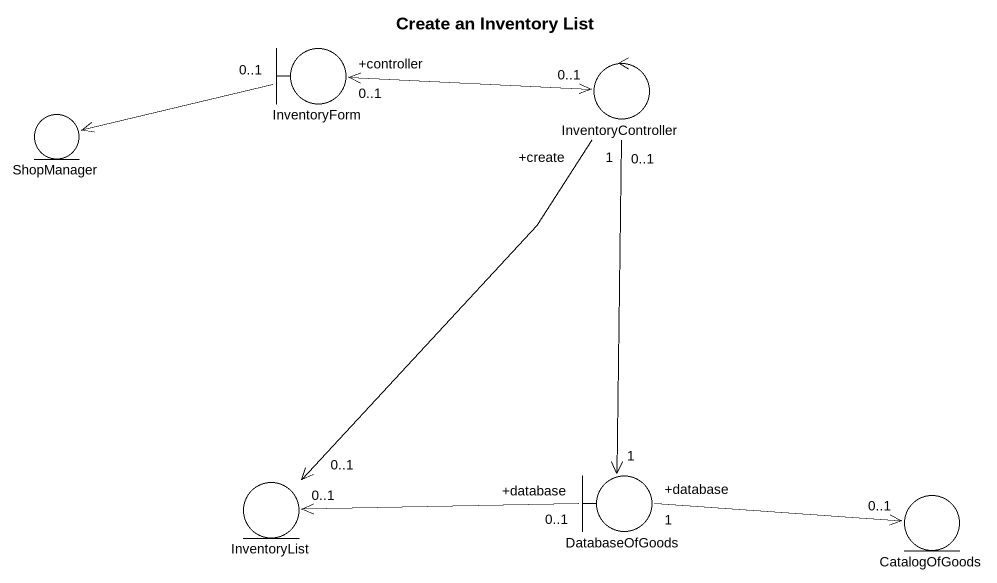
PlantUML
@startuml
title Create an Inventory List
boundary InventoryForm
control InventoryController
entity ShopManager
entity InventoryList
boundary DatabaseOfGoods
entity CatalogOfGoods
InventoryForm "+controller\n0..1" <-right-> "0..1" InventoryController
InventoryForm "0..1" -left-> ShopManager
InventoryController "+create\n1" --> "0..1" InventoryList
InventoryController "0..1" --> "1" DatabaseOfGoods
DatabaseOfGoods "+database\n0..1" -left-> "0..1" InventoryList
DatabaseOfGoods "+database\n1" -right-> "0..1" CatalogOfGoods
@enduml
